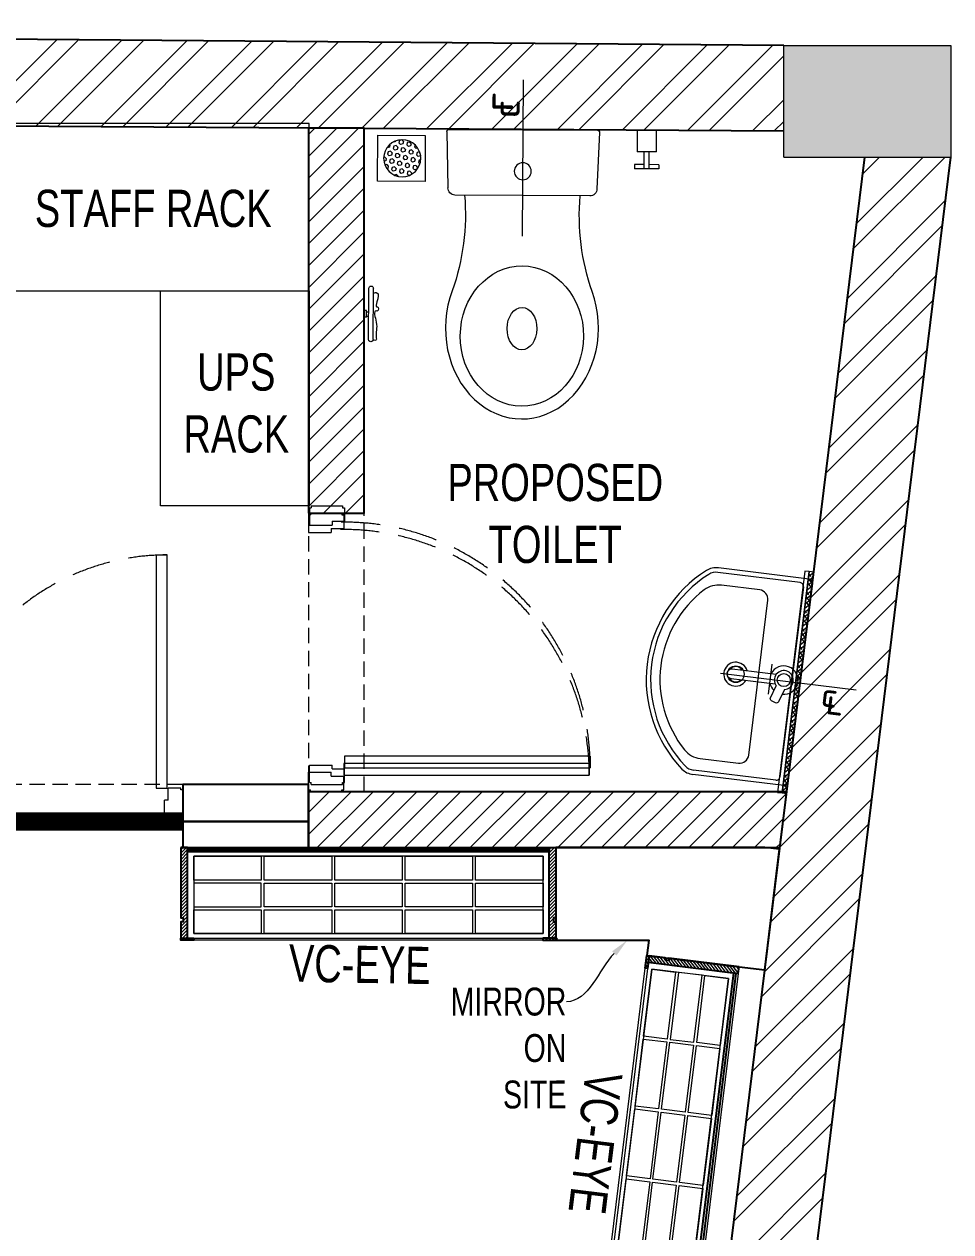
# Model space of a CAD drawing. Header units: feet. Extents: x 3263306 to 3270867, y -5461591 to -5452242.
# Drawn here: x 3268372 to 3270867, y -5455493 to -5452242 of the extents above; entities that cross this region are included whole.
import ezdxf
from ezdxf import colors
from ezdxf.entities.mleader import LeaderData, LeaderLine
from ezdxf.math import Vec2, Vec3

# ---------------------------------------------------------------- set-up
doc = ezdxf.new("R2010")
doc.units = ezdxf.units.FT
doc.header["$LTSCALE"] = 33
doc.header["$MEASUREMENT"] = 0
for name, pattern in [('a_p6_plan_L18$0$HIDDEN', [0.375, 0.25, -0.125]), ('ACAD_ISO03W100', [30, 12, -18]), ('CENTER', [2, 1.25, -0.25, 0.25, -0.25]), ('DOT2', [0.125, 0, -0.125]), ('HIDDEN', [9.524999999999995, 6.349999999999997, -3.174999999999998]), ('HIDDEN2', [4.7624999999999975, 3.174999999999998, -1.587499999999999])]:
    doc.linetypes.add(name, pattern=pattern)
for name, color, linetype, lineweight in [('A-COL', 243, 'Continuous', 9), ('centerline-toilets', 2, 'CENTER', 13), ('column hatch', 5, 'Continuous', 0), ('Door', 2, 'Continuous', 13), ('ele', 252, 'Continuous', 13), ('Fhitting', 152, 'Continuous', 30), ('LENS-CURTAIN', 5, 'a_p6_plan_L18$0$HIDDEN', 9), ('LENS-DIM', 252, 'Continuous', 5), ('LENS-DOOR', 34, 'Continuous', 20), ('LENS-PARTITION', 21, 'Continuous', 25), ('LENS-TEXT', 31, 'Continuous', 5), ('LK-FF&E WALL', 1, 'Continuous', 9), ('LK-MIRROR', 133, 'Continuous', 13), ('LN-ELEVATION-1', 81, 'Continuous', 25), ('LN-ELEVATION-2', 103, 'Continuous', 20), ('LN-ELEVATION-3', 125, 'Continuous', 18), ('LN-HATCH', 251, 'Continuous', 0), ('Mirror', 150, 'Continuous', 20), ('Panelling', 65, 'Continuous', 18), ('PARTITION', 22, 'Continuous', 30), ('PLANO-TXT', 252, 'Continuous', 5), ('Toilet', 5, 'Continuous', 9)]:
    doc.layers.add(name, color=color, linetype=linetype, lineweight=lineweight)
doc.layers.add('A-WALL', color=1, linetype='Continuous')
doc.styles.add('LK TXT', font='GILC____.TTF', dxfattribs={"height": 100})
doc.styles.get("Standard").update_dxf_attribs({"font": 'GILC____.TTF'})
pattern_1 = [(45, (7858558.917008298, 3503823.203216763), (-4.490128060534575, 4.490128060534575), [])]

# ---------------------------------------------------------------- blocks, each defined once
blk = doc.blocks.new('*U44')
at = {"layer": 'LENS-DOOR'}
for p, q in [((547489.2637765324, 1778571.359980959), (547489.2637765373, 1779198.89721715)), ((547518.9112050807, 1779198.897217147), (547489.2637765373, 1779198.89721715)), ((547518.9112050807, 1779198.897217147), (547518.9112050801, 1778571.359980957)), ((547447.2632527516, 1778566.418742897), (547452.2044908537, 1778566.418742888)), ((547447.263252774, 1778486.299533212), (547447.2632527516, 1778566.418742897)), ((547452.2044908542, 1778571.35998097), (547486.7931574867, 1778571.359980954)), ((547452.2044908537, 1778566.418742888), (547452.2044908542, 1778571.35998097)), ((547486.7931574953, 1778539.241933427), (547486.7931574867, 1778571.359980954)), ((547518.9112050801, 1778571.359980957), (547489.2637765324, 1778571.359980959)), ((548153.8602997204, 1778571.359980962), (548119.2716330838, 1778571.359980973)), ((548119.2716330856, 1778539.24193342), (548119.2716330838, 1778571.359980973)), ((548153.8602997157, 1778566.418742884), (548153.8602997204, 1778571.359980962)), ((548158.801537785, 1778566.418742897), (548153.8602997157, 1778566.418742884)), ((548158.80153781, 1778486.299533211), (548158.801537785, 1778566.418742897)), ((547486.7931574953, 1778539.241933427), (547496.6756336691, 1778539.241933422)), ((547496.6756336691, 1778481.358295121), (547496.6756336691, 1778539.241933422)), ((548109.3891568986, 1778481.358295119), (548109.3891568963, 1778539.241933412)), ((548119.2716330856, 1778539.24193342), (548109.3891568963, 1778539.241933412)), ((547447.263252774, 1778486.299533212), (547452.2044908499, 1778486.299533229)), ((547452.2044908518, 1778481.35829512), (547452.2044908499, 1778486.299533229)), ((547452.2044908518, 1778481.35829512), (547496.6756336691, 1778481.358295121)), ((548153.8602997137, 1778481.358295112), (548109.3891568986, 1778481.358295119)), ((548153.8602997137, 1778481.358295112), (548153.860299725, 1778486.299533212)), ((548158.80153781, 1778486.299533211), (548153.860299725, 1778486.299533212))]:
    blk.add_line(p, q, dxfattribs=at)
at = {"layer": 'LENS-DOOR', "color": 7, "linetype": 'HIDDEN2', "extrusion": (0, 0, -0.9999999999999998)}
blk.add_ellipse((547489.2637765324, 1778571.359980959), major_axis=(627.5372374871386, 0.0032665104412317), ratio=0.9999999979146826, start_param=-1.570791121506941, end_param=0.0512086788949202, dxfattribs=at)
blk = doc.blocks.new('jALI')
at = {"layer": 'Toilet', "ltscale": 5}
h = blk.add_hatch(dxfattribs=at)
h.set_pattern_fill('HEX', color=256, scale=50, angle=135, double=1)
h.set_pattern_definition([(135, (-344825.8629864738, 460708.1869492117), (-7.654655446197432, -7.65465544619743), [6.25, -12.5]), (255, (-344825.8629864738, 460708.1869492117), (10.4564537967226, -2.80179835052517), [6.25, -12.5]), (195, (-344830.2824038562, 460712.6063665941), (2.801798350525164, -10.4564537967226), [6.25, -12.5])])
edge = h.paths.add_edge_path()
edge.add_arc((-393187.5478222936, 163647.6289079433), 50, -90, 270)
blk.add_lwpolyline([(-393249.5478222936, 163581.8745342398), (-393125.5478222936, 163581.8745342398), (-393125.5478222936, 163709.3782789116), (-393249.5478222936, 163709.3782789116)], close=True, dxfattribs=at)
blk.add_circle((-393187.5478222936, 163647.6289079433), 50, dxfattribs=at)
blk = doc.blocks.new('WC')
at = {"layer": 'centerline-toilets', "linetype": 'HIDDEN', "ltscale": 10}
blk.add_line((0, 286.2958382707602), (0, -134.6853325402244), dxfattribs=at)
at = {"layer": 'Toilet'}
for p, q in [((-412.7979797990993, 566.9391568473073), (-412.7979797990993, 428.9391568473075)), ((-400.7979797990993, 566.9391568473073), (-400.7979797990993, 428.9391568473075)), ((-418.7979797990992, 506.9391568473074), (-424.7979797990992, 506.9391568473074)), ((-424.7979797990992, 506.9391568473074), (-424.7979797990992, 488.9391568473074)), ((-418.7979797990992, 488.9391568473074), (-424.7979797990992, 488.9391568473074)), ((-418.7979797990992, 506.9391568473074), (-418.7979797990992, 488.9391568473074)), ((-418.7979797990992, 503.9391568473075), (-412.7979797990993, 503.9391568473075)), ((-418.7979797990992, 491.9391568473074), (-412.7979797990993, 491.9391568473074)), ((180.5927414200269, 176.815278308868), (-182.556142896181, 176.815278308868)), ((-205.7725320039317, 5.926001816396819), (-201.7160837631672, 157.2330230183852)), ((205.7725320039317, 5.926001816396819), (199.7526822867803, 157.2330230183852)), ((-200.0543949760031, 0), (200.0543949760031, 0))]:
    blk.add_line(p, q, dxfattribs=at)
at = {"layer": 'Toilet', "ltscale": 100}
for p, q in [((366.0861393199302, 102.9920874625677), (300.3083048430271, 102.9920874625095)), ((300.30830484326, 91.54852218885208), (300.3083048430271, 102.9920874625095)), ((326.331082917517, 102.9920874625095), (326.331082917517, 57.21782636787975)), ((340.063361245906, 102.9920874625095), (340.0633612461388, 57.21782636787975)), ((366.086139320163, 91.54852218891027), (366.086139320163, 102.9920874625677)), ((326.331082917517, 91.54852218885208), (300.30830484326, 91.54852218885208)), ((366.086139320163, 91.54852218891027), (340.0633612461388, 91.54852218885208)), ((307.1744440074545, -4.074536e-10), (307.1744440074545, 57.21782636787975)), ((359.2200001559686, 57.21782636793796), (307.1744440074545, 57.21782636787975)), ((359.2200001559686, 57.21782636793796), (359.2200001559686, -3.49246e-10)), ((359.2200001559686, -3.49246e-10), (307.1744440074545, -4.074536e-10))]:
    blk.add_line(p, q, dxfattribs=at)
at = {"layer": 'Toilet'}
blk.add_circle((-0.2857134367804974, 111.5676235100181), 22.88713054731488, dxfattribs=at)
for centre, radius, start, end in [((-406.7979797990992, 566.9391568473073), 6, 0, 180), ((-406.7979797990992, 428.9391568473075), 6, 180, 0), ((-776.4252137581352, 231.0819697503539), 622.2680866278017, 354.9970003378784, 19.06186307169785), ((776.0328844110481, 226.3990844733362), 623.4432827196409, 160.519589047048, 184.5616761992302), ((-182.4380497655365, 157.5352372747657), 19.28040269973926, 90.35094080903318, 180.8981301276673), ((180.4746482893824, 157.5352372747657), 19.28040269973926, 359.1018698723327, 89.64905919096681), ((-200.0543949760031, 5.72178263682872), 5.72178263682872, 177.9545915110681, 270), ((200.0543949760031, 5.72178263682872), 5.72178263682872, 270, 2.045408488931865)]:
    blk.add_arc(centre, radius, start, end, dxfattribs=at)
at = {"layer": 'Toilet', "extrusion": (0, 0, -1)}
for centre, major_axis, ratio, start_param, end_param in [((0, 533.5337650458841), (-8.43e-14, -244.6286735628217), 0.8420279271674843, 7.436325980537995, 11.41322994100081), ((0, 535.0673360529563), (-1.97e-14, -57.2178263682872), 0.7, 1.570796326794896, 7.853981633974482)]:
    blk.add_ellipse(centre, major_axis=major_axis, ratio=ratio, start_param=start_param, end_param=end_param, dxfattribs=at)
blk.add_ellipse((0, 555.0129157723858), major_axis=(-6.5e-14, -188.8188270153477), ratio=0.8787878787878787, dxfattribs=at)
at = {"layer": 'Toilet'}
blk.add_open_spline([(-400.7979797990993, 440.9812579345889), (-397.1017245875382, 440.5392413198887), (-384.272368182084, 439.0050429589682), (-388.9986424445753, 459.3206578283151), (-395.6177634203054, 479.7532535305932), (-385.6000390281565, 477.9531818908857), (-385.8943579708215, 491.277749300945), (-402.6759011854702, 487.229470669479), (-384.8389140961484, 532.0884480134423), (-395.5184431350181, 546.6368104346082), (-390.8815714643073, 570.2364144729171), (-397.1683210631592, 568.7960733613664), (-400.7979797990993, 567.9644915373938)], degree=3, knots=[0, 0, 0, 0, 9.744971934705973, 33.82388686810737, 47.58355076290899, 49.4979151278385, 60.56050204634084, 63.82228440520703, 93.50801890349248, 135.7569247839274, 141.9043522613065, 150.3019062020757, 150.3019062020757, 150.3019062020757, 150.3019062020757], dxfattribs=at)
at = {"layer": 'Fhitting', "lineweight": 0, "ltscale": 0.5, "rotation": 270}
blk.add_blockref('jALI', (-163972.8745342343, -393109.1750712174), dxfattribs=at)
at = {"layer": 'centerline-toilets', "linetype": 'DOT2', "insert": (-35.88272588187829, -56.91358223470706), "char_height": 85.8267395524308, "width": 567.4024751774504, "attachment_point": 5, "rotation": 270}
blk.add_mtext('{\\fISOCPEUR|b0|i0|c0|p34;℄}', dxfattribs=at)
blk = doc.blocks.new('Wash Basin')
at = {"layer": 'PARTITION', "lineweight": 9}
h = blk.add_hatch(dxfattribs=at)
h.set_pattern_fill('ANSI38', color=256, scale=70, angle=989.9999999999998, style=0, double=1)
h.set_pattern_definition([(314.9999999999998, (-64.71346578747034, -33.324816188775), (6.187184335382297, 6.187184335382283), []), (44.99999999999993, (-64.71346578747034, -33.324816188775), (6.187184335382312, 18.56155300614686), [21.875, -13.125])])
h.paths.add_polyline_path([(300.0941287651658, -21.98777738679201), (-300.0941287651658, -22), (-300.0941287651658, -34), (300.0941287651658, -33.987777386792)])
at = {"layer": 'centerline-toilets', "linetype": 'HIDDEN', "ltscale": 10}
blk.add_line((0, -238.0678792903709), (0, 129.808006190935), dxfattribs=at)
at = {"layer": 'Mirror', "ltscale": 0.5}
blk.add_lwpolyline([(-300.0941287651658, -34), (-300.0941287651658, -46), (300.0941287651658, -46), (300.0941287651658, -34)], close=True, dxfattribs=at)
at = {"layer": 'Panelling', "lineweight": 9}
blk.add_lwpolyline([(-300.0941287651658, -22), (-300.0941287651658, -34), (300.0941287651658, -34), (300.0941287651658, -22)], close=True, dxfattribs=at)
at = {"layer": 'Toilet', "ltscale": 100}
for p, q in [((-280, -32.00000000058208), (-280, -278.3423135242919)), ((-270, -22.00000000058208), (270, -22.00000000058208)), ((280, -32.00000000058208), (280, -278.3423135242919)), ((-268, -55.00000000058207), (-268, -278.3423135242919)), ((-258, -45.00000000058207), (258, -45.00000000058207)), ((268, -55.00000000058207), (268, -278.3423135242919)), ((-14.75394256017171, -88.57836779823992), (-14.58294607303105, -207.8757586760221)), ((10.97367832274176, -207.8757587235195), (10.80268183583394, -88.55792254640254))]:
    blk.add_line(p, q, dxfattribs=at)
blk.add_lwpolyline([(23.11144540272653, -61.62355844548438), (57.69729334814474, -73.5425448747119, -0.4142135623700193), (61.41500012157485, -81.17003832559566), (57.50521344458684, -92.51523855014239, -0.4142135623687794), (49.87771999370306, -96.23294532380532), (16.08098082058132, -84.58590182231274)], format="xyb", dxfattribs=at)
blk.add_lwpolyline([(40.65695853624492, -103.2068005428882), (-41.09953799587674, -103.2068005428882)], dxfattribs=at)
blk.add_lwpolyline([(-235, -264.0271915069043, 0.1918964941694492), (-217.1874080155976, -308.7300831892808, 0.4202357661762754), (217.1874080155976, -308.7300831893172, 0.191896494169451), (235, -264.0271915069115), (235, -160.5000000005821, 0.4142135623730951), (210, -135.5000000005821), (-210, -135.5000000005821, 0.4142135623730951), (-235, -160.5000000005821)], format="xyb", close=True, dxfattribs=at)
for centre, radius in [((-1.975630321074277, -66.50000000058208), 17.5), ((-1.975630321074277, -196.7635957537459), 22.5)]:
    blk.add_circle(centre, radius, dxfattribs=at)
for centre, radius, start, end in [((-270, -32.00000000058208), 10, 90, 180), ((270, -32.00000000058208), 10, 0, 90), ((-258, -55.00000000058207), 10, 90, 180), ((258, -55.00000000058207), 10, 0, 90), ((-1.975630321074277, -197.065354476148), 32.14736256360053, 113.0897544120751, 66.24597926171971), ((-1.975630321074277, -196.7635957537459), 20.45924138120723, 128.0403438055863, 237.2899289984687), ((-1.975630321074277, -196.7635957537459), 20.45924138120723, 304.4732923270086, 50.73322655079215), ((-230, -278.3423135242919), 50, 180, 218.4460647329942), ((-230, -278.3423135242919), 38, 180, 218.4460647329942), ((230, -278.3423135242919), 38, 321.5539352670057, 0), ((230, -278.3423135242919), 50, 321.5539352670057, 0), ((0, -89.26318603751132), 347.736813963071, 219.2825773815098, 320.7174226184902), ((0, -89.25957125263085), 335.7404287479508, 219.3129523468507, 320.6870476531492)]:
    blk.add_arc(centre, radius, start, end, dxfattribs=at)
for centre, major_axis, ratio, start_param, end_param in [((-1.975630321074277, -66.50000000058208), (-0.0007244262846731, 38.33493659709939), 0.9999999997470119, 4.720493185551212, 9.081981632517541), ((-1.975630321074277, -66.50000000058208), (-0.161652407392657, -25.55611315046938), 0.9999999997364025, 1.769108159146172, 7.074098355705205), ((-1.975630321074277, -66.50000000058208), (-0.0007244262846731, 38.33493659709939), 0.9999999997470119, 3.484555387064545, 4.08357603994855), ((-1.80463387700729, -207.8757586997708), (-9.035631208577575, 9.035631208577575), 0.9999999999964067, 0.7853981615407268, 3.926990815130519)]:
    blk.add_ellipse(centre, major_axis=major_axis, ratio=ratio, start_param=start_param, end_param=end_param, dxfattribs=at)
at = {"layer": 'centerline-toilets', "linetype": 'DOT2', "insert": (33.33187728072517, 61.84688704169094), "char_height": 75, "width": 495.826660318515, "attachment_point": 5, "rotation": 90}
blk.add_mtext('{\\fISOCPEUR|b0|i0|c0|p34;℄}', dxfattribs=at)
blk = doc.blocks.new('*U40')
at = {"layer": 'LENS-DOOR'}
for p, q in [((547491.5340860761, 1778573.792470701), (547491.5340860656, 1779235.250802663)), ((547522.784086071, 1779235.250802676), (547491.5340860656, 1779235.250802663)), ((547522.784086071, 1779235.250802676), (547522.7840860628, 1778573.792470714)), ((547447.2632527373, 1778568.584137381), (547452.47158606, 1778568.584137381)), ((547447.263252747, 1778484.134138706), (547447.2632527373, 1778568.584137381)), ((547452.4715860507, 1778573.792470734), (547488.9299194042, 1778573.792470701)), ((547452.47158606, 1778568.584137381), (547452.4715860507, 1778573.792470734)), ((547488.9299194128, 1778539.938304102), (547488.9299194042, 1778573.792470701)), ((547522.7840860628, 1778573.792470714), (547491.5340860761, 1778573.792470701)), ((548192.0549194121, 1778573.792470735), (548155.5965860677, 1778573.792470727)), ((548155.596586081, 1778539.938304125), (548155.5965860677, 1778573.792470727)), ((548192.0549194167, 1778568.584137383), (548192.0549194121, 1778573.792470735)), ((548197.2632527321, 1778568.584137406), (548192.0549194167, 1778568.584137383)), ((548197.2632527535, 1778484.134138698), (548197.2632527321, 1778568.584137406)), ((547488.9299194128, 1778539.938304102), (547499.346586079, 1778539.938304074)), ((547499.3465860639, 1778478.925805334), (547499.346586079, 1778539.938304074)), ((548145.1799194111, 1778478.925805379), (548145.1799194101, 1778539.938304106)), ((548155.596586081, 1778539.938304125), (548145.1799194101, 1778539.938304106)), ((547447.263252747, 1778484.134138706), (547452.4715860719, 1778484.134138706)), ((547452.4715860719, 1778478.925805353), (547452.4715860719, 1778484.134138706)), ((547452.4715860719, 1778478.925805353), (547499.3465860639, 1778478.925805334)), ((548192.0549194124, 1778478.925805387), (548145.1799194111, 1778478.925805379)), ((548192.0549194124, 1778478.925805387), (548192.0549194124, 1778484.134138698)), ((548197.2632527535, 1778484.134138698), (548192.0549194124, 1778484.134138698))]:
    blk.add_line(p, q, dxfattribs=at)
at = {"layer": 'LENS-DOOR', "color": 7, "linetype": 'HIDDEN2', "extrusion": (0, 0, -1)}
blk.add_ellipse((547491.5340860761, 1778573.792470701), major_axis=(661.4583333328972, 0.0034430872082203), ratio=0.9999999979146821, start_param=-1.570791121506941, end_param=0.0512086788949202, dxfattribs=at)
blk = doc.blocks.new('A$C3555d8a6')
at = {"layer": 'column hatch'}
h = blk.add_hatch(color=8, dxfattribs=at)
h.dxf.hatch_style = 1
h.paths.add_polyline_path([(-2677.976706546731, -3489.094838867896), (-2977.976706546732, -3489.094838867896), (-2977.976706546732, -3939.094838867896), (-2677.976706546731, -3939.094838867896)])
h.paths.add_polyline_path([(292.0232934532687, -3489.094838867896), (-7.976706546731293, -3489.094838867896), (-7.976706546731293, -3939.094838867896), (292.0232934532687, -3939.094838867896)])
h.paths.add_polyline_path([(3642.023293453269, -3489.094838867896), (3342.023293453268, -3489.094838867896), (3342.023293453268, -3939.094838867896), (3642.023293453269, -3939.094838867896)])
h.paths.add_polyline_path([(4069.524702883326, -15.30115689244121), (3771.608444514685, 21.36182082165033), (3716.969005987048, -425.3087949575856), (4014.560235956683, -461.9317731466144)])
h.paths.add_polyline_path([(300, 0), (0, 0), (0, -450), (300, -450)])
h.paths.add_polyline_path([(-2677.976706546731, 5.837689984589815), (-2977.976706546732, 5.837689984589815), (-2977.976706546732, -444.1623100154101), (-2677.976706546731, -444.1623100154101)])
h.paths.add_polyline_path([(-1728.017886011861, 4495.690031432546), (-2178.003061404452, 4499.343188511208), (-2180.39747622516, 4199.460359157063), (-1730.41181979794, 4195.86744812876)])
h.paths.add_polyline_path([(171.9195214686915, 4480.265590431169), (-278.0656539620832, 4483.918747510761), (-280.4578393502161, 4184.291486275382), (169.5278193410486, 4180.698858845047)])
h.paths.add_polyline_path([(4581.894541875459, 4448.11695183441), (4131.89454187546, 4448.11695183441), (4131.89454187546, 4148.11695183441), (4581.894541875459, 4148.11695183441)])
at = {"layer": 'LN-HATCH'}
h = blk.add_hatch(dxfattribs=at)
h.set_pattern_fill('ANSI32', color=256, scale=333, angle=180)
h.set_pattern_definition([(225, (-4955605.516188769, 5285477.997711561), (88.29995930067012, -88.29995930067015), []), (225, (-4955664.382828205, 5285477.997711561), (88.29995930067012, -88.29995930067015), [])])
h.paths.add_polyline_path([(-2747.976706546732, -444.1623100154101), (-2977.976706546732, -444.1623100154101), (-2977.976706546732, -459.0948388678953), (-2977.976706546732, -3489.094838867896), (-2747.976706546732, -3489.094838867896)])
h.paths.add_polyline_path([(-2747.976706546732, 4259.516823614016), (-2179.945250276476, 4256.098330087028), (-2178.003061404452, 4499.343188511208), (-2977.976706546732, 4505.837689984589), (-2977.976706546732, 5.837689984589815), (-2747.976706546732, 5.837689984589815)])
h.paths.add_polyline_path([(-278.0656539620832, 4483.918747510761), (-1728.017886011861, 4495.690031432546), (-1729.952529232017, 4253.3902103398), (-279.9758326262236, 4244.664045799523)])
h.paths.add_polyline_path([(4131.89454187546, 4448.11695183441), (171.9195214686915, 4480.265590431169), (170.0168878603726, 4241.95592605602), (4131.89454187546, 4218.112786799669)])
h.paths.add_polyline_path([(4581.894541875459, 4148.114180301315), (4581.894541875459, 4148.11695183441), (4350.159420651383, 4148.11695183441), (3841.246832353063, 12.79179287049919), (4069.524855708703, -15.30117569956928)])
h.paths.add_polyline_path([(4014.560369133017, -461.9317895350977), (3786.282365426421, -433.838823383674), (3410.288172229194, -3489.094838867896), (3642.023293453269, -3489.094838867896)])
h = blk.add_hatch(dxfattribs=at)
h.set_pattern_fill('ANSI31', color=256, scale=333, angle=180)
h.set_pattern_definition([(225, (-1142.811442672275, 1686.817056572996), (29.43331976689004, -29.43331976689005), [])])
h.paths.add_polyline_path([(2852.023285184056, 3189.852862128057), (3002.023285184056, 3189.852862128057), (3002.023285184056, 4225.823635394685), (2852.023285184056, 4225.823635394685)])
h.paths.add_polyline_path([(3002.023285145872, 2439.852862120606), (2852.023285145872, 2439.852862120606), (2852.023285184056, 2289.852862128057), (4121.443228255026, 2289.613455500454), (4139.9304105388, 2439.83671944961), (3002.023285184056, 2439.852862128057)])
at = {"layer": 'A-COL'}
for p, q in [((4131.89454187546, 4148.11695183441), (4131.89454187546, 4448.11695183441)), ((4131.89454187546, 4448.11695183441), (4581.894541875459, 4448.11695183441)), ((4581.894541875459, 4448.11695183441), (4581.894541875459, 4148.11695183441)), ((4131.89454187546, 4148.11695183441), (4581.894541875459, 4148.11695183441))]:
    blk.add_line(p, q, dxfattribs=at)
at = {"layer": 'A-WALL'}
for p, q in [((4131.89454187546, 4448.11695183441), (-2977.976706546732, 4505.837689984589)), ((4131.89454187546, 4218.112786799669), (170.5821041977033, 4241.952524503693)), ((3642.023293453269, -3489.094838867896), (4581.894518213347, 4148.113988023251)), ((3841.246832353063, 12.79179287049919), (4350.159420651383, 4148.11695183441))]:
    blk.add_line(p, q, dxfattribs=at)
for points in [[(2852.023285184056, 3189.852862128057), (3002.023285184056, 3189.852862128057), (3002.023285184056, 4225.823635394685), (2852.023285184056, 4225.823635394685)], [(3002.023285145872, 2439.852862120606), (2852.023285145872, 2439.852862120606), (2852.023285184056, 2289.852862128057), (4121.47070415318, 2289.83671944961), (4139.9304105388, 2439.83671944961), (3002.023285184056, 2439.852862128057)]]:
    blk.add_lwpolyline(points, close=True, dxfattribs=at)
at = {"layer": 'LENS-CURTAIN', "ltscale": 5}
blk.add_lwpolyline([(3002.023285184056, 2439.852862128057), (3002.023285184056, 3189.852862128057), (2852.023285184056, 3189.852862128057), (2852.023285184056, 2439.852862128057)], close=True, dxfattribs=at)
at = {"layer": 'Door', "xscale": -1, "rotation": 270}
blk.add_blockref('*U40', (-1775626.902520155, -545007.410390622), dxfattribs=at)
at = {"layer": 'ele', "color": 0, "lineweight": -2, "xscale": -1, "rotation": 179.6551900697573}
blk.add_blockref('WC', (3430.194405851886, 4221.264495531097), dxfattribs=at)
at = {"layer": 'ele', "color": 0, "lineweight": -2, "rotation": 262.9841876155298}
blk.add_blockref('Wash Basin', (4197.815374834463, 2730.082366497256), dxfattribs=at)
blk = doc.blocks.new('VC HD 1010')
at = {"layer": 'LN-HATCH', "ltscale": 0.5}
h = blk.add_hatch(dxfattribs=at)
h.set_pattern_fill('ANSI31', color=256, scale=2)
h.set_pattern_definition([(45, (3761554.586240421, 1795022.935917533), (-4.490128060534575, 4.490128060534575), [])])
h.paths.add_polyline_path([(-505.166666666977, 24), (-505.166666666977, -166), (-499.1666666669771, -166), (-499.1666666669771, -176), (-505.166666666977, -176), (-505.166666666977, -220), (-487.1666666669772, -220), (-487.1666666669772, 24)])
h = blk.add_hatch(dxfattribs=at)
h.set_pattern_fill('ANSI31', color=256, scale=2)
h.set_pattern_definition(pattern_1)
h.paths.add_polyline_path([(504.8333333330228, 24), (504.8333333330228, -166), (498.8333333330228, -166), (498.8333333330228, -176), (504.8333333330228, -176), (504.8333333330228, -220), (486.8333333330228, -220), (486.8333333330228, 24)])
h = blk.add_hatch(dxfattribs=at)
h.set_pattern_fill('ANSI31', color=256, scale=2)
h.set_pattern_definition([(45, (7858741.917008297, 3503823.203216763), (-4.490128060534575, 4.490128060534575), [])])
h.paths.add_polyline_path([(-470.1666666669772, -220), (-470.1666666669772, -226), (-505.166666666977, -226), (-505.166666666977, -220)])
h = blk.add_hatch(dxfattribs=at)
h.set_pattern_fill('ANSI31', color=256, scale=2)
h.set_pattern_definition(pattern_1)
h.paths.add_polyline_path([(476.8333333330228, -220), (476.8333333330228, -226), (511.8333333330228, -226), (511.8333333330228, -220)])
at = {"layer": 'LN-ELEVATION-1', "ltscale": 0.5}
for points in [[(-505.166666666977, 24), (-505.166666666977, -166), (-499.1666666669771, -166), (-499.1666666669771, -176), (-505.166666666977, -176), (-505.166666666977, -220), (-487.1666666669772, -220), (-487.1666666669772, 24)], [(486.8333333330228, 12), (-487.1666666669772, 12), (-487.1666666669772, 18), (486.8333333330228, 18)], [(504.8333333330228, 24), (504.8333333330228, -166), (498.8333333330228, -166), (498.8333333330228, -176), (504.8333333330228, -176), (504.8333333330228, -220), (486.8333333330228, -220), (486.8333333330228, 24)], [(-470.1666666669772, -220), (-470.1666666669772, -226), (-505.166666666977, -226), (-505.166666666977, -220)], [(469.8333333330228, -220), (469.8333333330228, -226), (504.8333333330228, -226), (504.8333333330228, -220)]]:
    blk.add_lwpolyline(points, close=True, dxfattribs=at)
at = {"layer": 'LN-ELEVATION-2', "ltscale": 0.5}
blk.add_lwpolyline([(470.1666666674428, 0), (-470.1666666674428, 0), (-470.1666666674428, -208), (470.1666666674428, -208)], close=True, dxfattribs=at)
at = {"layer": 'LN-ELEVATION-3', "ltscale": 0.5}
for p, q in [((-487.1666666669772, 24), (486.8333333330228, 24)), ((-470.1666666669772, -220), (469.8333333330228, -220)), ((469.8333333330228, -226), (-470.1666666669772, -226))]:
    blk.add_line(p, q, dxfattribs=at)
for points in [[(-470.1666666674428, 0), (-288.5000000004657, 0), (-288.5000000004657, -64), (-470.1666666674428, -64)], [(-280.5000000004657, 0), (-98.83333333348855, 0), (-98.83333333348855, -64), (-280.5000000004657, -64)], [(-90.83333333348855, 0), (90.83333333348855, 0), (90.83333333348855, -64), (-90.83333333348855, -64)], [(98.83333333348855, 0), (280.5000000004657, 0), (280.5000000004657, -64), (98.83333333348855, -64)], [(288.5000000004657, 0), (470.1666666674428, 0), (470.1666666674428, -64), (288.5000000004657, -64)], [(-470.1666666674428, -136), (-288.5000000004657, -136), (-288.5000000004657, -72), (-470.1666666674428, -72)], [(-280.5000000004657, -72), (-98.83333333348855, -72), (-98.83333333348855, -136), (-280.5000000004657, -136)], [(-90.83333333348855, -72), (90.83333333348855, -72), (90.83333333348855, -136), (-90.83333333348855, -136)], [(98.83333333348855, -72), (280.5000000004657, -72), (280.5000000004657, -136), (98.83333333348855, -136)], [(288.5000000004657, -72), (470.1666666674428, -72), (470.1666666674428, -136), (288.5000000004657, -136)], [(-470.1666666674428, -144), (-288.5000000004657, -144), (-288.5000000004657, -208), (-470.1666666674428, -208)], [(-280.5000000004657, -144), (-98.83333333348855, -144), (-98.83333333348855, -208), (-280.5000000004657, -208)], [(-90.83333333348855, -144), (90.83333333348855, -144), (90.83333333348855, -208), (-90.83333333348855, -208)], [(98.83333333348855, -144), (280.5000000004657, -144), (280.5000000004657, -208), (98.83333333348855, -208)], [(288.5000000004657, -144), (470.1666666674428, -144), (470.1666666674428, -208), (288.5000000004657, -208)]]:
    blk.add_lwpolyline(points, close=True, dxfattribs=at)
blk = doc.blocks.new('*U43')
at = {"layer": 'LENS-DOOR'}
for p, q in [((547491.5340860963, 1778573.792470721), (547491.5340861016, 1779235.250802688)), ((547522.7840861024, 1779235.250802686), (547491.5340861016, 1779235.250802688)), ((547522.7840861024, 1779235.250802686), (547522.7840861017, 1778573.792470719)), ((547447.2632527504, 1778568.584137418), (547452.4715860962, 1778568.584137408)), ((547447.2632527743, 1778484.134138692), (547447.2632527504, 1778568.584137418)), ((547452.4715860964, 1778573.792470733), (547488.9299194294, 1778573.792470716)), ((547452.4715860962, 1778568.584137408), (547452.4715860964, 1778573.792470733)), ((547488.9299194384, 1778539.938304114), (547488.9299194294, 1778573.792470716)), ((547522.7840861017, 1778573.792470719), (547491.5340860963, 1778573.792470721)), ((548192.0549194533, 1778573.792470724), (548155.5965861161, 1778573.792470736)), ((548155.5965861183, 1778539.938304106), (548155.5965861161, 1778573.792470736)), ((548192.0549194482, 1778568.584137404), (548192.0549194533, 1778573.792470724)), ((548197.2632527594, 1778568.584137418), (548192.0549194482, 1778568.584137404)), ((548197.2632527854, 1778484.134138691), (548197.2632527594, 1778568.584137418)), ((547488.9299194384, 1778539.938304114), (547499.3465860976, 1778539.938304108)), ((547499.3465860976, 1778478.925805358), (547499.3465860976, 1778539.938304108)), ((548145.1799194451, 1778478.925805357), (548145.1799194427, 1778539.938304097)), ((548155.5965861183, 1778539.938304106), (548145.1799194427, 1778539.938304097)), ((547447.2632527743, 1778484.134138692), (547452.4715860921, 1778484.13413871)), ((547452.471586094, 1778478.925805357), (547452.4715860921, 1778484.13413871)), ((547452.471586094, 1778478.925805357), (547499.3465860976, 1778478.925805358)), ((548192.0549194462, 1778478.925805348), (548145.1799194451, 1778478.925805357)), ((548192.0549194462, 1778478.925805348), (548192.0549194582, 1778484.134138692)), ((548197.2632527854, 1778484.134138691), (548192.0549194582, 1778484.134138692))]:
    blk.add_line(p, q, dxfattribs=at)
at = {"layer": 'LENS-DOOR', "color": 7, "linetype": 'HIDDEN2', "extrusion": (0, 0, -0.9999999999999998)}
blk.add_ellipse((547491.5340860963, 1778573.792470721), major_axis=(661.458333333062, 0.0034430794273247), ratio=0.9999999979146826, start_param=-1.570791121506941, end_param=0.0512086788949202, dxfattribs=at)

msp = doc.modelspace()

# ---------------------------------------------------------------- linework, layer by layer
at = {"layer": 'LENS-CURTAIN', "ltscale": 5}
msp.add_lwpolyline([(3268087.589529339, -5454388.762867958), (3268799.127814363, -5454388.762867958), (3268799.127814363, -5454288.762867959), (3268087.589529339, -5454288.762867959)], close=True, dxfattribs=at)
at = {"layer": 'LENS-PARTITION'}
for points in [[(3269137.589525166, -5454308.426829452), (3269137.589525167, -5454288.762868063), (3268799.127814369, -5454288.762867959), (3268799.127814367, -5454388.762867958), (3269137.589525187, -5454388.762867958)], [(3269137.589525187, -5454388.762867958), (3268799.127814367, -5454388.762867958), (3268799.127814367, -5454458.426829445), (3268811.858671855, -5454458.426829445), (3269137.589525204, -5454458.426829445)], [(3269803.858671855, -5454708.426829445), (3270053.858671855, -5454708.426829445), (3270048.847923515, -5454749.143200295), (3270296.976043661, -5454779.679015254), (3270366.45191721, -5454788.229043432), (3270406.404682836, -5454463.580605449), (3270366.340296482, -5454458.650093393), (3269803.858671855, -5454458.426829445)]]:
    msp.add_lwpolyline(points, close=True, dxfattribs=at)
at = {"layer": 'LK-FF&E WALL'}
for points in [[(3268338.589529339, -5452960.127269325), (3269139.589525204, -5452960.127269325), (3269139.589525204, -5452510.127269325), (3268338.589529339, -5452510.127269325)], [(3269139.589525204, -5453538.762867959), (3268739.089527272, -5453538.762867959), (3268739.089527272, -5452960.127269325), (3269139.589525204, -5452960.127269325)]]:
    msp.add_lwpolyline(points, close=True, dxfattribs=at)
at = {"layer": 'LK-MIRROR', "linetype": 'ACAD_ISO03W100', "ltscale": 0.05, "const_width": 50}
msp.add_lwpolyline([(3268799.127814367, -5454388.762867958), (3268087.589529339, -5454388.762867958)], dxfattribs=at)

# ---------------------------------------------------------------- block references
at = {"layer": 'Door', "xscale": -1, "rotation": 270}
msp.add_blockref('*U43', (1490661.043186532, -6001736.026120702), dxfattribs=at)
at = {"layer": 'Door', "xscale": -1}
msp.add_blockref('*U44', (3816246.391067107, -7232870.121163101), dxfattribs=at)
at = {"layer": 'ele', "color": 0, "lineweight": -2, "xscale": -1, "rotation": 179.6551900697573}
msp.add_blockref('WC', (3269715.760645872, -5452527.015196042), dxfattribs=at)
at = {"layer": 'LENS-DIM', "color": 2}
msp.add_blockref('A$C3555d8a6', (3266285.56624002, -5456748.279691574), dxfattribs=at)
at = {"layer": 'LK-FF&E WALL'}
msp.add_blockref('VC HD 1010', (3269299.025338522, -5454482.426829445), dxfattribs=at)
at = {"layer": 'LK-FF&E WALL', "rotation": 262.9841876153189}
msp.add_blockref('VC HD 1010', (3270211.4530407, -5455278.131798452), dxfattribs=at)

# ---------------------------------------------------------------- texts
at = {"layer": 'LENS-TEXT', "color": 0, "linetype": 'Continuous', "ltscale": 3, "char_height": 100, "attachment_point": 5, "style": 'LK TXT'}
for s, width, insert in [('STAFF RACK', 783.9636358173434, (3268719.604817452, -5452739.019926581)), ('UPS RACK', 337.2419760694597, (3268943.216793572, -5453262.87280363)), ('PROPOSED TOILET', 730.5073781448633, (3269802.164435102, -5453560.148433878))]:
    msp.add_mtext_dynamic_manual_height_columns(s, width=width, gutter_width=0.9999999999999992, heights=[0], dxfattribs=dict(at, insert=insert))
at = {"layer": 'PLANO-TXT', "linetype": 'Continuous', "ltscale": 3, "char_height": 99.99999999999996, "width": 244.6773255813952, "attachment_point": 5, "style": 'LK TXT'}
for insert, rotation in [((3269275.63611667, -5454773.766173324), 358.9689926260529), ((3269909.788811668, -5455254.066059816), 262.98418761517024)]:
    msp.add_mtext('VC-EYE', dxfattribs=dict(at, insert=insert, rotation=rotation))

# ---------------------------------------------------------------- leaders
at = {"layer": 'LENS-TEXT', "color": 0, "linetype": 'Continuous', "ltscale": 3}
ml = msp.add_multileader_mtext('Standard', dxfattribs=at)
ml.set_content('\\pxqr,t3;{\\C0;MIRROR ON SITE}', color=1)
ml.set_leader_properties(color=256, linetype='ByLayer', lineweight=-1)
ml.build(insert=Vec2(0, 0))
ml.multileader.update_dxf_attribs({"leader_type": 2, "dogleg_length": 0.36, "arrow_head_size": 50})
ctx = ml.context
ctx.base_point, ctx.char_height, ctx.arrow_head_size, ctx.landing_gap_size, ctx.plane_origin, ctx.plane_x_axis, ctx.plane_y_axis = Vec3(3269582.180123509, -5454874.06391566), 75, 50, 0.09, Vec3(3264130.055208683, -5456429.861878421), Vec3(0.9999993982722358, 0.0010970210418018), Vec3(-0.0010970210418018, 0.9999993982722358)
ctx.text_align_type = 2
notes = []
notes.append((ctx, [(1, (1, 1, 0), (3269832.520118222, -5454873.789287254), (-0.9999993982722358, -0.0010970210418018), 0.3600000000000003, [(1, [(3269996.148981526, -5454708.426829445)], 0, [])])]))
ctx.mtext.insert, ctx.mtext.text_direction, ctx.mtext.rotation, ctx.mtext.width, ctx.mtext.alignment, ctx.mtext.flow_direction = Vec3(3269832.028442057, -5454835.799251448), Vec3(0.9999993982722358, 0.0010970210418018), 0.0010970212618378, 289.5442082885826, 3, 5
for ctx, leaders in notes:
    for number, flags, end, landing, length, lines in leaders:
        leader = LeaderData()
        leader.index, (leader.has_last_leader_line, leader.has_dogleg_vector, leader.attachment_direction) = number, flags
        leader.last_leader_point, leader.dogleg_vector, leader.dogleg_length = Vec3(end), Vec3(landing), length
        for number, points, colour, breaks in lines:
            line = LeaderLine()
            line.index, line.vertices, line.color, line.breaks = number, Vec3.list(points), colors.encode_raw_color(colour), breaks
            leader.lines.append(line)
        ctx.leaders.append(leader)

doc.saveas('drawing.dxf')
